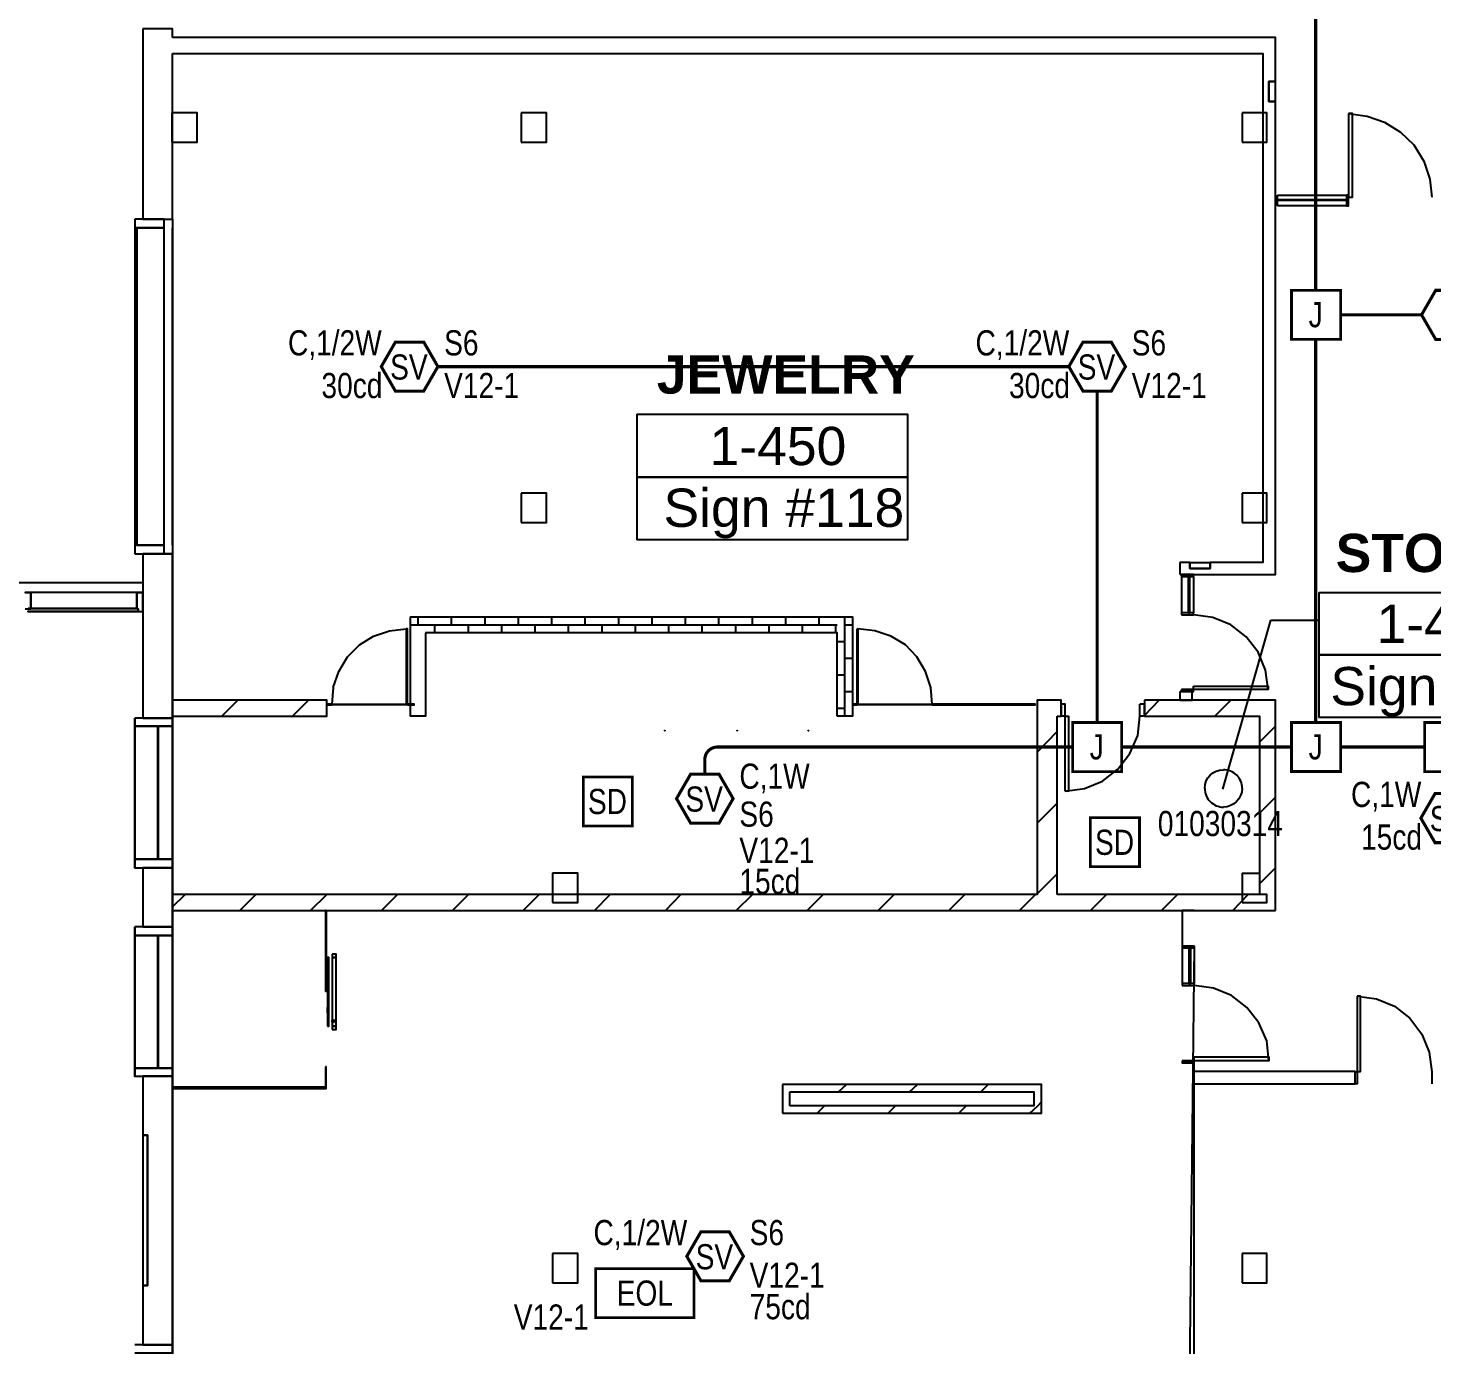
# Model space of a CAD drawing. Header units: inches. Extents: x 8199 to 15931, y 7617 to 15423.
# Drawn here: x 13328 to 13997, y 8268 to 8896 of the extents above; entities that cross this region are included whole.
import ezdxf
from ezdxf.enums import TextEntityAlignment as Align

# ---------------------------------------------------------------- set-up
doc = ezdxf.new("R2010")
doc.units = ezdxf.units.IN
doc.header["$LTSCALE"] = 0.25
doc.header["$MEASUREMENT"] = 0
for name, color, linetype in [('BACKGROUND', 8, 'Continuous'), ('CONDUIT', 6, 'Continuous'), ('EOL', 1, 'Continuous'), ('JUNCTION BOX', 1, 'Continuous'), ('SMOKE DETECTOR', 1, 'Continuous'), ('SPEAKER', 1, 'Continuous'), ('SPEAKER STROBE', 1, 'Continuous')]:
    doc.layers.add(name, color=color, linetype=linetype)
doc.layers.add('G-IMPT', color=8, linetype='Continuous', lineweight=9)
doc.styles.add('Arial', font='arial.ttf', dxfattribs={"width": 0.8})
doc.styles.add('PDF Arial', font='arial.ttf')
doc.styles.add('PDF Arial Bold', font='arialbd.ttf')

# ---------------------------------------------------------------- blocks, each defined once
blk = doc.blocks.new('GC-S7')
at = {"layer": 'SPEAKER', "const_width": 1.46}
blk.add_lwpolyline([(13.83, 0.21), (7.08, 11.9), (-6.42, 11.9), (-13.17, 0.21), (-6.42, -11.49), (7.08, -11.49)], close=True, dxfattribs=at)
at = {"layer": 'SPEAKER', "style": 'Arial', "width": 0.8}
blk.add_text('S', height=12, dxfattribs=at).set_placement((0, 0), align=Align.MIDDLE)
for tag, p in [('C', (-14.98, 11.52)), ('1/2W', (-14.65, -8.82))]:
    blk.add_attdef(tag, text='', height=12, dxfattribs=at).set_placement(p, align=Align.MIDDLE_RIGHT)
blk.add_attdef('Speaker_Circuit', text='', height=12, dxfattribs=at).set_placement((16.8, -8.82), align=Align.MIDDLE_LEFT)
blk = doc.blocks.new('SE_ART_Polishing Machine - Buffer_Cabinet_dwg_Group_7-13525563-FA-LEVEL 1 _1956_-AREA C')
at = {"layer": 'G-IMPT'}
for p, q in [((20.14, 17.47), (20.56, 17.58)), ((20.14, 17.47), (20.56, 17.58)), ((20.54, 17.57), (20.14, 17.47)), ((20.14, 17.47), (20.54, 17.57)), ((20.53, 17.55), (20.14, 17.45)), ((20.14, 17.45), (20.53, 17.55)), ((20.53, 17.52), (20.14, 17.42)), ((20.14, 17.42), (20.53, 17.52)), ((20.52, 17.47), (20.14, 17.37)), ((20.14, 17.37), (20.52, 17.47)), ((20.52, 17.42), (20.14, 17.32)), ((20.14, 17.32), (20.52, 17.42)), ((20.52, 17.5), (20.6, 17.52)), ((20.52, 17.47), (20.53, 17.52)), ((20.52, 17.5), (20.6, 17.52)), ((20.52, 17.42), (20.52, 17.47)), ((20.61, 17.47), (20.52, 17.45)), ((20.52, 17.45), (20.61, 17.47)), ((20.52, 17.42), (20.53, 17.37)), ((20.54, 17.57), (20.53, 17.55)), ((20.53, 17.52), (20.53, 17.55)), ((20.63, 17.42), (20.53, 17.4)), ((20.53, 17.4), (20.63, 17.42)), ((20.54, 17.57), (20.56, 17.58)), ((20.56, 17.58), (20.57, 17.57)), ((20.59, 17.55), (20.57, 17.57)), ((20.59, 17.55), (20.6, 17.52)), ((20.6, 17.52), (20.61, 17.47)), ((20.61, 17.47), (20.63, 17.42)), ((20.63, 17.42), (20.63, 17.37)), ((20.53, 17.37), (20.14, 17.27)), ((20.14, 17.27), (20.53, 17.37)), ((20.54, 17.31), (20.14, 17.21)), ((20.14, 17.21), (20.54, 17.31)), ((20.55, 17.26), (20.14, 17.16)), ((20.14, 17.16), (20.55, 17.26)), ((20.14, 17.11), (20.56, 17.22)), ((20.14, 17.11), (20.56, 17.22)), ((20.58, 17.19), (20.14, 17.07)), ((20.14, 17.07), (20.58, 17.19)), ((20.14, 17.04), (20.61, 17.16)), ((20.62, 17.16), (20.14, 17.04)), ((20.14, 17.05), (20.59, 17.16)), ((20.14, 17.04), (20.62, 17.16)), ((20.14, 17.04), (20.61, 17.16)), ((20.14, 17.05), (20.59, 17.16)), ((20.54, 17.31), (20.53, 17.37)), ((20.63, 17.37), (20.53, 17.34)), ((20.53, 17.34), (20.63, 17.37)), ((20.55, 17.26), (20.54, 17.31)), ((20.64, 17.31), (20.54, 17.29)), ((20.54, 17.29), (20.64, 17.31)), ((20.55, 17.26), (20.56, 17.22)), ((20.64, 17.26), (20.55, 17.24)), ((20.55, 17.24), (20.64, 17.26)), ((20.56, 17.22), (20.58, 17.19)), ((20.64, 17.22), (20.57, 17.2)), ((20.57, 17.2), (20.64, 17.22)), ((20.59, 17.16), (20.58, 17.19)), ((20.61, 17.16), (20.59, 17.16)), ((20.62, 17.16), (20.61, 17.16)), ((20.62, 17.16), (20.63, 17.19)), ((20.64, 17.31), (20.63, 17.37)), ((20.63, 17.19), (20.64, 17.22)), ((20.64, 17.26), (20.64, 17.31)), ((20.64, 17.22), (20.64, 17.26))]:
    blk.add_line(p, q, dxfattribs=at)
blk.add_ellipse((20.58, 17.37), major_axis=(-0.027, 0.21), ratio=0.24853, start_param=1.53888, end_param=7.822065, dxfattribs=at)
blk = doc.blocks.new('GC-S7VM')
at = {"layer": 'SPEAKER STROBE', "const_width": 1.46}
blk.add_lwpolyline([(13.83, 0.21), (7.08, 11.9), (-6.42, 11.9), (-13.17, 0.21), (-6.42, -11.49), (7.08, -11.49)], close=True, dxfattribs=at)
at = {"layer": 'SPEAKER STROBE', "style": 'Arial', "width": 0.8}
blk.add_text('SV', height=12, dxfattribs=at).set_placement((0, 0), align=Align.MIDDLE)
for tag, p in [('C', (-12.95, 11.52)), ('CANDELA', (-12.62, -8.82)), ('1/2W', (-12.62, -29.16))]:
    blk.add_attdef(tag, text='', height=12, dxfattribs=at).set_placement(p, align=Align.MIDDLE_RIGHT)
for tag, p in [('Speaker_Circuit', (16.8, 11.52)), ('Visual_Circuit', (16.8, -8.82))]:
    blk.add_attdef(tag, text='', height=12, dxfattribs=at).set_placement(p, align=Align.MIDDLE_LEFT)
blk = doc.blocks.new('SIGA-PD')
at = {"layer": 'SMOKE DETECTOR', "const_width": 1.3}
blk.add_lwpolyline([(-11.5, -11.68), (-11.5, 11.7), (11.89, 11.7), (11.89, -11.68)], close=True, dxfattribs=at)
at = {"layer": 'SMOKE DETECTOR', "style": 'Arial', "width": 0.8}
blk.add_text('SD', height=12, dxfattribs=at).set_placement((0, 0), align=Align.MIDDLE)
for tag, p in [('ADDRESS', (20.64, 8.96)), ('ZONE', (20.64, -8.58))]:
    blk.add_attdef(tag, text='', height=12, dxfattribs=at).set_placement(p, align=Align.MIDDLE_LEFT)
blk.add_attdef('SUBSCRIPT', text='', height=12, dxfattribs=at).set_placement((-16.56, -9.02), align=Align.MIDDLE_RIGHT)
blk = doc.blocks.new('JUNCTION BOX')
at = {"const_width": 1.3}
blk.add_lwpolyline([(-11.5, -11.68), (-11.5, 11.7), (11.89, 11.7), (11.89, -11.68)], close=True, dxfattribs=at)
at = {"style": 'Arial', "width": 0.8}
blk.add_text('J', height=12, dxfattribs=at).set_placement((0, 0), align=Align.MIDDLE)
blk.add_attdef('SUBSCRIPT', text='', height=12, dxfattribs=at).set_placement((-16.56, -9.02), align=Align.MIDDLE_RIGHT)
blk = doc.blocks.new('EOLR')
at = {"layer": 'EOL', "const_width": 1.25}
blk.add_lwpolyline([(-23.38, 11.69), (23.38, 11.69), (23.38, -11.69), (-23.38, -11.69)], close=True, dxfattribs=at)
at = {"layer": 'EOL', "style": 'Arial', "width": 0.8}
blk.add_text('EOL', height=12, dxfattribs=at).set_placement((0, 0), align=Align.MIDDLE)
for tag, p in [('CIRCUIT#', (28.56, 10.91)), ('EOL_VALUE', (28.88, -9.43))]:
    blk.add_attdef(tag, text='', height=12, dxfattribs=at).set_placement(p, align=Align.MIDDLE_LEFT)

msp = doc.modelspace()

# ---------------------------------------------------------------- linework, layer by layer
at = {"layer": 'BACKGROUND'}
for points in [[(13396.91, 8891.77), (13396.91, 8895.91), (13382.88, 8895.91)], [(13382.89, 8895.91), (13382.89, 8805.11)], [(13916.85, 8635.62), (13922.9, 8635.62), (13922.9, 8861.18), (13922.9, 8870.74), (13922.9, 8884.12), (13922.9, 8891.77), (13396.9, 8891.77)], [(13382.88, 8805.11), (13396.91, 8805.11), (13396.91, 8884.12)], [(13396.9, 8884.11), (13916.82, 8884.11), (13916.82, 8641.35), (13891.65, 8641.35)], [(13396.57, 8841.75), (13408.69, 8841.75), (13408.69, 8855.77), (13396.57, 8855.77)], [(13396.6, 8855.77), (13396.6, 8841.75)], [(13563.17, 8841.74), (13575.28, 8841.74), (13575.28, 8855.76), (13563.17, 8855.76)], [(13563.18, 8855.76), (13563.18, 8841.74)], [(13906.94, 8841.75), (13918.74, 8841.75), (13918.74, 8855.77), (13906.94, 8855.77)], [(13906.96, 8855.76), (13906.96, 8841.75)], [(13957.59, 8855.44), (13957.59, 8815.61)], [(13957.59, 8855.44), (13966.52, 8854.17)], [(13957.6, 8815.62), (13959.51, 8815.62), (13959.51, 8855.44), (13957.6, 8855.44)], [(13966.55, 8854.17), (13974.83, 8851.31)], [(13974.8, 8851.31), (13982.46, 8846.53)], [(13982.47, 8846.53), (13988.85, 8840.48)], [(13988.83, 8840.48), (13993.63, 8832.83)], [(13993.6, 8832.83), (13996.48, 8824.22)], [(13996.46, 8824.22), (13997.42, 8815.62)], [(13923.83, 8811.48), (13923.83, 8816.58)], [(13923.84, 8816.58), (13956.65, 8816.58), (13956.65, 8811.48), (13923.84, 8811.48)], [(13956.63, 8811.47), (13957.59, 8811.47), (13957.59, 8816.57), (13956.63, 8816.57)], [(13956.65, 8816.58), (13956.65, 8811.48)], [(13923.83, 8814.35), (13923.83, 8814.03)], [(13956.65, 8814.35), (13923.84, 8814.35), (13956.65, 8814.35), (13956.65, 8814.03), (13923.84, 8814.03)], [(13379.04, 8805.1), (13379.04, 8800.96), (13379.04, 8649.64), (13379.04, 8645.49)], [(13379.05, 8800.96), (13393.06, 8800.96), (13393.06, 8805.1), (13379.05, 8805.1)], [(13393.09, 8805.11), (13396.91, 8805.11)], [(13379.02, 8649.63), (13379.35, 8649.63), (13379.35, 8800.96), (13379.02, 8800.96)], [(13379.35, 8800.96), (13379.35, 8725.14), (13379.35, 8649.63)], [(13380.03, 8800.97), (13379.4, 8800.97)], [(13380.01, 8649.64), (13393.06, 8649.64), (13393.06, 8800.96), (13380.01, 8800.96)], [(13618.29, 8712.08), (13747.33, 8712.08), (13747.33, 8682.13), (13618.29, 8682.13), (13747.33, 8682.13), (13747.33, 8652.18), (13618.29, 8652.18)], [(13618.33, 8712.09), (13618.33, 8682.14), (13618.33, 8652.19)], [(13563.17, 8660.47), (13575.28, 8660.47), (13575.28, 8674.49), (13563.17, 8674.49)], [(13563.18, 8674.48), (13563.18, 8660.47)], [(13906.94, 8660.47), (13918.74, 8660.47), (13918.74, 8674.49), (13906.94, 8674.49)], [(13906.96, 8674.49), (13906.96, 8660.47)], [(13379.05, 8645.5), (13393.06, 8645.5), (13393.06, 8649.64), (13379.05, 8649.64)], [(13382.88, 8567.13), (13396.91, 8567.13), (13396.91, 8645.5), (13382.88, 8645.5)], [(13382.89, 8645.5), (13382.89, 8567.13)], [(13393.09, 8645.5), (13396.91, 8645.5)], [(13882.08, 8641.35), (13882.08, 8638.48), (13882.08, 8641.35), (13877.3, 8641.35)], [(13877.3, 8641.35), (13877.3, 8635.62)], [(13882.13, 8641.36), (13883.07, 8641.36)], [(13883.04, 8641.35), (13891.64, 8641.35), (13891.64, 8638.48), (13883.04, 8638.48), (13891.64, 8638.48), (13891.64, 8641.35)], [(13877.35, 8635.62), (13883.07, 8635.62)], [(13877.97, 8634.67), (13883.69, 8634.67), (13883.69, 8635.62), (13877.97, 8635.62)], [(13877.98, 8635.63), (13877.98, 8634.67), (13877.98, 8617.46), (13877.98, 8616.51)], [(13881.14, 8617.46), (13882.08, 8617.46), (13882.08, 8634.66), (13881.14, 8634.66)], [(13881.15, 8634.67), (13881.15, 8617.46)], [(13883.06, 8635.62), (13916.82, 8635.62)], [(13883.69, 8634.67), (13883.69, 8617.46)], [(12934.65, 8631.8), (13382.89, 8631.8)], [(13326.79, 8619.37), (13329.35, 8619.37), (13329.35, 8627.02), (13326.79, 8627.02), (13329.35, 8627.02), (13329.35, 8619.37)], [(13380.02, 8627.02), (13382.57, 8627.02), (13328.08, 8627.02)], [(13380.03, 8619.38), (13380.03, 8627.02), (13380.03, 8619.38), (13329.38, 8619.38), (13380.03, 8619.38), (13328.12, 8619.38)], [(13380.67, 8618.1), (13382.89, 8618.1), (13382.89, 8627.02), (13380, 8627.02)], [(13943.57, 8627.01), (13943.57, 8597.39), (13943.57, 8567.44)], [(13943.58, 8627.02), (14072.61, 8627.02), (14072.61, 8597.39), (13943.58, 8597.39), (14072.61, 8597.39), (14072.61, 8567.44), (13943.58, 8567.44)], [(13380.65, 8618.1), (13380.65, 8619.37), (13380.65, 8618.1), (13328.07, 8618.1), (13380.65, 8618.1), (13380.65, 8619.37), (13380.02, 8619.37)], [(13380.65, 8618.1), (13382.57, 8618.1)], [(13510.31, 8615.55), (13713.88, 8615.55)], [(13510.32, 8615.55), (13510.32, 8607.91), (13510.32, 8568.08)], [(13514.16, 8611.73), (13514.16, 8615.56)], [(13530.05, 8611.73), (13530.05, 8615.55)], [(13546, 8611.73), (13546, 8615.55)], [(13561.94, 8611.73), (13561.94, 8615.55)], [(13577.88, 8611.73), (13577.88, 8615.56)], [(13593.77, 8611.73), (13593.77, 8615.55)], [(13609.71, 8611.73), (13609.71, 8615.55)], [(13625.66, 8611.73), (13625.66, 8615.55)], [(13641.6, 8611.73), (13641.6, 8615.56)], [(13657.49, 8611.73), (13657.49, 8615.55)], [(13673.43, 8611.73), (13673.43, 8615.55)], [(13689.37, 8611.73), (13689.37, 8615.55)], [(13705.31, 8611.74), (13705.31, 8615.56)], [(13713.88, 8615.55), (13721.2, 8615.55), (13721.2, 8573.81), (13721.2, 8573.5), (13721.2, 8568.08), (13713.88, 8568.08)], [(13717.41, 8615.56), (13717.41, 8568.09)], [(13877.97, 8616.5), (13883.69, 8616.5), (13883.69, 8617.46), (13877.97, 8617.46)], [(13892.93, 8615.23), (13883.68, 8616.5)], [(13901.55, 8611.73), (13892.95, 8615.23)], [(13492.8, 8606.32), (13500.45, 8608.86)], [(13500.43, 8608.86), (13508.4, 8609.81), (13508.4, 8573.82)], [(13509.02, 8573.49), (13509.02, 8573.81), (13508.38, 8573.81), (13509.02, 8573.81), (13509.02, 8609.81), (13508.38, 8609.81)], [(13517.64, 8607.9), (13517.64, 8568.08), (13510.3, 8568.08)], [(13510.31, 8611.72), (13713.88, 8611.72)], [(13713.88, 8568.08), (13713.88, 8607.9), (13517.63, 8607.9)], [(13522.11, 8607.91), (13522.11, 8611.73)], [(13538.05, 8607.91), (13538.05, 8611.73)], [(13553.94, 8607.9), (13553.94, 8611.72)], [(13569.88, 8607.9), (13569.88, 8611.73)], [(13585.83, 8607.91), (13585.83, 8611.73)], [(13601.77, 8607.91), (13601.77, 8611.73)], [(13617.66, 8607.9), (13617.66, 8611.72)], [(13633.6, 8607.9), (13633.6, 8611.73)], [(13649.54, 8607.91), (13649.54, 8611.73)], [(13665.48, 8607.91), (13665.48, 8611.73)], [(13681.38, 8607.9), (13681.38, 8611.72)], [(13697.32, 8607.9), (13697.32, 8611.73)], [(13713.26, 8607.91), (13713.26, 8611.73)], [(13717.37, 8611.73), (13721.2, 8611.73)], [(13723.43, 8609.81), (13723.75, 8609.81), (13723.75, 8573.81)], [(13723.44, 8573.5), (13723.44, 8573.81), (13723.44, 8609.81)], [(13731.75, 8608.86), (13723.77, 8609.82)], [(13739.38, 8606.31), (13731.75, 8608.86)], [(13897.74, 8533.36), (13920.66, 8613.96)], [(13908.88, 8606), (13901.57, 8611.73)], [(13920.63, 8613.95), (13943.57, 8613.95)], [(13480.38, 8596.44), (13486.12, 8602.18)], [(13486.12, 8602.18), (13492.82, 8606.32)], [(13713.89, 8603.77), (13717.41, 8603.77)], [(13746.39, 8602.17), (13739.39, 8606.31)], [(13751.79, 8596.43), (13746.37, 8602.17)], [(13914.59, 8598.66), (13908.87, 8605.99)], [(13476.21, 8589.42), (13480.36, 8596.43)], [(13717.37, 8595.8), (13721.2, 8595.8)], [(13755.95, 8589.43), (13751.8, 8596.44)], [(13918.12, 8590.07), (13914.62, 8598.67)], [(13473.64, 8581.78), (13476.2, 8589.42)], [(13713.89, 8587.84), (13717.41, 8587.84)], [(13758.49, 8581.78), (13755.94, 8589.43)], [(13919.37, 8580.82), (13918.09, 8590.06)], [(13473.02, 8573.81), (13473.66, 8581.78)], [(13723.45, 8573.81), (13759.11, 8573.81), (13758.47, 8581.78)], [(13877.97, 8579.87), (13883.69, 8579.87), (13883.69, 8580.83), (13883.69, 8582.42)], [(13883.69, 8580.83), (13877.97, 8580.83)], [(13877.98, 8580.83), (13877.98, 8579.87)], [(13883.69, 8582.42), (13919.37, 8582.42), (13919.37, 8580.82), (13883.69, 8580.82)], [(13470.49, 8573.82), (13470.49, 8575.73), (13396.89, 8575.73)], [(13809.17, 8575.73), (13809.17, 8568.09), (13809.17, 8483.02), (13396.91, 8483.02)], [(13396.91, 8575.73), (13396.91, 8568.09)], [(13420.46, 8568.08), (13428.12, 8575.73)], [(13454.24, 8568.08), (13461.87, 8575.72)], [(13717.37, 8579.87), (13721.2, 8579.87)], [(13818.7, 8568.08), (13820.6, 8568.08), (13820.6, 8575.73), (13809.13, 8575.73)], [(13860.43, 8575.72), (13860.43, 8568.08), (13858.19, 8568.08)], [(13877.3, 8579.87), (13877.3, 8575.72), (13860.41, 8575.72)], [(13860.43, 8568.4), (13867.44, 8575.73)], [(13883.07, 8575.73), (13877.35, 8575.73), (13883.07, 8575.73), (13883.07, 8579.87), (13877.35, 8579.87)], [(13915.21, 8575.72), (13883.02, 8575.72)], [(13893.93, 8568.08), (13901.55, 8575.73)], [(13922.9, 8475.38), (13922.9, 8483.02), (13922.9, 8575.73), (13915.24, 8575.73)], [(13396.89, 8568.08), (13470.49, 8568.08), (13470.49, 8573.5), (13470.49, 8573.82), (13470.49, 8573.5)], [(13470.47, 8573.5), (13473.04, 8573.5), (13473.04, 8573.82), (13470.47, 8573.82)], [(13473.03, 8573.81), (13509.02, 8573.81), (13509.02, 8573.49), (13473.03, 8573.49)], [(13473.04, 8573.82), (13473.04, 8573.5)], [(13509.05, 8573.5), (13512.24, 8573.5), (13512.24, 8573.82), (13509.05, 8573.82)], [(13713.89, 8571.91), (13717.41, 8571.91)], [(13721.22, 8573.5), (13723.44, 8573.5), (13723.44, 8573.81), (13721.22, 8573.81)], [(13759.11, 8573.49), (13759.11, 8573.81), (13759.11, 8573.49), (13723.45, 8573.49)], [(13759.13, 8573.5), (13808.19, 8573.5), (13808.19, 8573.82), (13759.13, 8573.82)], [(13818.73, 8483.03), (13818.73, 8568.09)], [(13820.6, 8573.81), (13820.6, 8568.08)], [(13822.52, 8568.08), (13822.52, 8573.82), (13820.62, 8573.82)], [(13822.52, 8532.4), (13822.52, 8568.08), (13820.62, 8568.08)], [(13822.55, 8568.09), (13824.13, 8568.09), (13824.13, 8532.4), (13822.55, 8532.4)], [(13857.26, 8558.84), (13858.19, 8568.08), (13858.19, 8573.81)], [(13860.43, 8568.08), (13860.43, 8573.81), (13858.19, 8573.81)], [(13860.41, 8568.08), (13915.21, 8568.08), (13915.21, 8493.21)], [(13379.06, 8563.31), (13396.91, 8563.31), (13396.91, 8567.13), (13379.06, 8567.13)], [(13379.08, 8499.91), (13389.9, 8499.91), (13389.9, 8563.31), (13379.08, 8563.31)], [(13389.9, 8563.31), (13389.9, 8499.91)], [(13390.23, 8499.91), (13396.91, 8499.91), (13396.91, 8563.31), (13390.23, 8563.31)], [(13809.16, 8550.88), (13818.73, 8560.76)], [(13915.24, 8555.66), (13922.9, 8563.31)], [(13853.44, 8550.24), (13857.26, 8558.85)], [(13847.69, 8542.91), (13853.42, 8550.24)], [(13840.36, 8537.18), (13847.7, 8542.91)], [(13831.79, 8533.68), (13840.38, 8537.18)], [(13822.54, 8532.4), (13831.76, 8533.67)], [(13915.24, 8521.89), (13922.9, 8529.54)], [(13809.16, 8517.11), (13818.73, 8526.67)], [(13379.06, 8495.76), (13396.91, 8495.76), (13396.91, 8499.91), (13379.06, 8499.91)], [(13396.91, 8483.02), (13396.91, 8495.76), (13382.88, 8495.76)], [(13382.89, 8495.77), (13382.89, 8467.73)], [(13915.24, 8488.12), (13922.9, 8495.77)], [(13578.18, 8479.2), (13590.29, 8479.2), (13590.29, 8493.22), (13578.18, 8493.22)], [(13578.19, 8493.22), (13578.19, 8479.2)], [(13809.16, 8483.34), (13818.73, 8492.9)], [(13906.95, 8493.21), (13915.21, 8493.21), (13915.21, 8483.02), (13818.68, 8483.02)], [(13906.96, 8493.21), (13906.96, 8479.2)], [(13382.88, 8467.73), (13396.91, 8467.73), (13396.91, 8475.38), (13396.91, 8483.02), (13396.91, 8475.38)], [(13396.88, 8476.96), (13402.93, 8483.01)], [(13429.1, 8475.38), (13436.74, 8483.02)], [(13462.84, 8475.37), (13470.49, 8483.02)], [(13496.59, 8475.37), (13504.24, 8483.02)], [(13530.41, 8475.38), (13538.05, 8483.02)], [(13564.15, 8475.37), (13571.8, 8483.02)], [(13598.24, 8475.37), (13605.56, 8483.02)], [(13632.04, 8475.38), (13639.36, 8483.02)], [(13665.78, 8475.38), (13673.43, 8483.02)], [(13699.52, 8475.37), (13707.18, 8483.02)], [(13733.36, 8475.38), (13740.99, 8483.02)], [(13767.1, 8475.37), (13774.74, 8483.02)], [(13800.85, 8475.37), (13808.5, 8483.02)], [(13834.64, 8475.38), (13842.3, 8483.02)], [(13868.43, 8475.37), (13876.06, 8483.02)], [(13902.5, 8475.37), (13909.81, 8483.02)], [(13906.94, 8479.2), (13918.74, 8479.2), (13918.74, 8483.02), (13915.25, 8483.02)], [(13469.87, 8475.38), (13469.87, 8436.83)], [(13470.18, 8475.38), (13469.88, 8475.38), (13470.18, 8475.38), (13470.18, 8436.83), (13469.88, 8436.83)], [(13878.29, 8475.38), (13878.29, 8458.49), (13878.29, 8457.54), (13878.29, 8440.65), (13878.29, 8439.69)], [(13379.06, 8463.59), (13396.91, 8463.59), (13396.91, 8467.73), (13379.06, 8467.73)], [(13379.08, 8400.19), (13389.9, 8400.19), (13389.9, 8463.59), (13379.08, 8463.59)], [(13389.9, 8463.59), (13389.9, 8400.19)], [(13390.23, 8400.19), (13396.91, 8400.19), (13396.91, 8463.59), (13390.23, 8463.59)], [(13473.03, 8418.67), (13474.96, 8418.67), (13474.96, 8420.26), (13473.03, 8420.26), (13474.96, 8420.26), (13474.96, 8453.07), (13473.03, 8453.07), (13474.96, 8453.07), (13474.96, 8454.67), (13473.03, 8454.67)], [(13473.04, 8454.66), (13473.04, 8453.07), (13473.04, 8420.26), (13473.04, 8418.67)], [(13884, 8458.49), (13878.28, 8458.49), (13884, 8458.49), (13884, 8457.53), (13878.28, 8457.53)], [(13881.46, 8457.53), (13881.46, 8440.65)], [(13881.5, 8440.65), (13882.44, 8440.65), (13882.44, 8457.54), (13881.5, 8457.54)], [(13884, 8457.53), (13884, 8440.65)], [(13470.79, 8420.25), (13471.43, 8420.25), (13471.43, 8453.07), (13470.79, 8453.07)], [(13470.8, 8453.07), (13470.8, 8420.26)], [(13470.8, 8444.47), (13470.8, 8426.63)], [(13878.28, 8439.69), (13884, 8439.69), (13884, 8440.65), (13878.28, 8440.65)], [(13893.25, 8438.42), (13884, 8439.69)], [(13901.87, 8434.91), (13893.26, 8438.42)], [(13909.19, 8429.18), (13901.88, 8434.92)], [(13961.74, 8434.59), (13961.74, 8398.59), (13961.74, 8392.86), (13960.79, 8392.86)], [(13961.76, 8434.6), (13970.98, 8433.32)], [(13961.77, 8398.6), (13963.35, 8398.6), (13963.35, 8434.6), (13961.77, 8434.6)], [(13914.9, 8421.85), (13909.18, 8429.17)], [(13970.99, 8433.33), (13979.6, 8429.82)], [(13979.59, 8429.82), (13986.93, 8424.08)], [(13473.02, 8422.17), (13473.66, 8422.17), (13473.66, 8422.49), (13473.66, 8422.8), (13473.66, 8423.12)], [(13473.66, 8422.17), (13473.66, 8422.49), (13473.66, 8422.8), (13473.66, 8423.12), (13473.02, 8423.12)], [(13473.04, 8423.12), (13473.04, 8423.12)], [(13473.04, 8423.12), (13473.04, 8423.12)], [(13473.04, 8423.12), (13473.04, 8423.12)], [(13473.04, 8423.12), (13473.04, 8423.12)], [(13473.04, 8423.12), (13473.04, 8423.12)], [(13473.04, 8423.12), (13473.04, 8423.12)], [(13473.04, 8423.12), (13473.04, 8423.12)], [(13473.04, 8423.12), (13473.04, 8423.12)], [(13473.04, 8422.81), (13473.04, 8422.81)], [(13473.04, 8422.81), (13473.04, 8422.81)], [(13473.04, 8422.49), (13473.04, 8422.49)], [(13473.04, 8422.49), (13473.04, 8422.49)], [(13473.04, 8422.49), (13473.04, 8422.49)], [(13473.04, 8422.49), (13473.04, 8422.49)], [(13473.04, 8422.49), (13473.04, 8422.49)], [(13473.04, 8422.49), (13473.04, 8422.49)], [(13473.04, 8422.17), (13473.04, 8422.17)], [(13473.04, 8422.17), (13473.04, 8422.17)], [(13473.66, 8423.12), (13473.66, 8423.12)], [(13473.66, 8423.12), (13473.66, 8423.12)], [(13473.66, 8423.12), (13473.66, 8423.12)], [(13473.66, 8423.12), (13473.66, 8423.12)], [(13473.66, 8423.12), (13473.66, 8423.12)], [(13473.66, 8423.12), (13473.66, 8423.12)], [(13473.66, 8423.12), (13473.66, 8423.12)], [(13473.66, 8423.12), (13473.66, 8423.12)], [(13473.66, 8422.8), (13473.66, 8422.8)], [(13473.66, 8422.8), (13473.66, 8422.8)], [(13473.66, 8422.49), (13473.66, 8422.49)], [(13473.66, 8422.49), (13473.66, 8422.49)], [(13473.66, 8422.49), (13473.66, 8422.49)], [(13473.66, 8422.49), (13473.66, 8422.49)], [(13473.66, 8422.49), (13473.66, 8422.49)], [(13473.66, 8422.49), (13473.66, 8422.49)], [(13473.66, 8422.17), (13473.66, 8422.17)], [(13473.66, 8422.17), (13473.66, 8422.17)], [(13474.32, 8422.17), (13474.96, 8422.17), (13474.96, 8422.49), (13474.96, 8422.81), (13474.96, 8423.13)], [(13474.96, 8422.17), (13474.96, 8422.49), (13474.96, 8422.81), (13474.96, 8423.13), (13474.32, 8423.13)], [(13474.33, 8423.13), (13474.33, 8423.13)], [(13474.33, 8423.13), (13474.33, 8423.13)], [(13474.33, 8423.13), (13474.33, 8423.13)], [(13474.33, 8423.13), (13474.33, 8423.13)], [(13474.33, 8423.13), (13474.33, 8423.13)], [(13474.33, 8423.13), (13474.33, 8423.13)], [(13474.33, 8423.13), (13474.33, 8423.13)], [(13474.33, 8423.13), (13474.33, 8423.13)], [(13474.33, 8422.81), (13474.33, 8422.81)], [(13474.33, 8422.81), (13474.33, 8422.81)], [(13474.33, 8422.81), (13474.33, 8422.81)], [(13474.33, 8422.81), (13474.33, 8422.81)], [(13474.33, 8422.49), (13474.33, 8422.49)], [(13474.33, 8422.49), (13474.33, 8422.49)], [(13474.33, 8422.49), (13474.33, 8422.49)], [(13474.33, 8422.49), (13474.33, 8422.49)], [(13474.33, 8422.17), (13474.33, 8422.17)], [(13474.33, 8422.17), (13474.33, 8422.17)], [(13474.96, 8423.13), (13474.96, 8423.13)], [(13474.96, 8423.13), (13474.96, 8423.13)], [(13474.96, 8423.13), (13474.96, 8423.13)], [(13474.96, 8423.13), (13474.96, 8423.13)], [(13474.96, 8423.13), (13474.96, 8423.13)], [(13474.96, 8423.13), (13474.96, 8423.13)], [(13474.96, 8423.13), (13474.96, 8423.13)], [(13474.96, 8423.13), (13474.96, 8423.13)], [(13474.96, 8422.81), (13474.96, 8422.81)], [(13474.96, 8422.81), (13474.96, 8422.81)], [(13474.96, 8422.81), (13474.96, 8422.81)], [(13474.96, 8422.81), (13474.96, 8422.81)], [(13474.96, 8422.49), (13474.96, 8422.49)], [(13474.96, 8422.49), (13474.96, 8422.49)], [(13474.96, 8422.49), (13474.96, 8422.49)], [(13474.96, 8422.49), (13474.96, 8422.49)], [(13474.96, 8422.17), (13474.96, 8422.17)], [(13474.96, 8422.17), (13474.96, 8422.17)], [(13918.74, 8413.25), (13914.92, 8421.85)], [(13986.92, 8424.08), (13992.64, 8416.43)], [(13992.66, 8416.44), (13996.17, 8407.84)], [(13919.68, 8403.69), (13918.73, 8413.25)], [(13996.12, 8407.83), (13997.42, 8398.59), (13997.42, 8392.86)], [(13379.06, 8396.37), (13396.91, 8396.37), (13396.91, 8400.19), (13379.06, 8400.19)], [(13469.87, 8400.83), (13469.87, 8391.27), (13397.22, 8391.27)], [(13397.22, 8390.63), (13470.18, 8390.63), (13470.18, 8391.27), (13470.18, 8400.83), (13469.88, 8400.83)], [(13884, 8403.69), (13878.28, 8403.69)], [(13878.29, 8403.7), (13878.29, 8402.74)], [(13884, 8405.6), (13919.68, 8405.6), (13919.68, 8403.69), (13884, 8403.69)], [(13884, 8402.74), (13884, 8403.69), (13884, 8405.6)], [(13382.88, 8268.3), (13396.91, 8268.3), (13396.91, 8396.37), (13382.88, 8396.37)], [(13382.89, 8396.37), (13382.89, 8368.33), (13382.89, 8296.65), (13382.89, 8268.29)], [(13884.01, 8392.86), (13960.81, 8392.86), (13960.81, 8398.6), (13884.01, 8398.6)], [(13960.79, 8398.59), (13961.74, 8398.59)], [(13960.81, 8392.86), (13960.81, 8398.6)], [(13397.22, 8391.27), (13397.22, 8390.63)], [(13687.75, 8378.84), (13811.35, 8378.84), (13811.35, 8382.34), (13811.35, 8389.03), (13811.35, 8392.54), (13687.75, 8392.54)], [(13687.76, 8392.54), (13687.76, 8389.04), (13687.76, 8382.35), (13687.76, 8378.84)], [(13691.26, 8389.04), (13807.56, 8389.04), (13807.56, 8382.35), (13691.26, 8382.35)], [(13691.29, 8382.35), (13691.29, 8389.04)], [(13714.51, 8389.04), (13718.35, 8392.54)], [(13748.28, 8389.03), (13752.1, 8392.54)], [(13782.42, 8389.04), (13785.91, 8392.54)], [(13704.34, 8378.85), (13707.86, 8382.35)], [(13738.11, 8378.84), (13741.61, 8382.35)], [(13771.85, 8378.84), (13775.37, 8382.35)], [(13805.66, 8378.85), (13809.48, 8382.35)], [(13809.46, 8382.34), (13811.35, 8384.25)], [(13578.18, 8297.93), (13590.29, 8297.93), (13590.29, 8311.94), (13578.18, 8311.94)], [(13578.19, 8311.94), (13578.19, 8297.93)], [(13906.94, 8297.92), (13918.74, 8297.92), (13918.74, 8311.94), (13906.94, 8311.94)], [(13906.96, 8311.94), (13906.96, 8297.92)], [(13379.06, 8264.47), (13396.91, 8264.47), (13396.91, 8268.3), (13379.06, 8268.3)]]:
    msp.add_lwpolyline(points, dxfattribs=at)
for points in [[(13919.68, 8870.73), (13919.68, 8861.17)], [(13922.9, 8870.74), (13919.73, 8870.74)], [(13922.9, 8861.18), (13919.73, 8861.18)], [(13379.4, 8725.15), (13380.03, 8725.15), (13380.03, 8800.97), (13380.03, 8649.64), (13380.03, 8725.15)], [(13396.91, 8800.97), (13396.91, 8649.64)], [(13882.13, 8638.49), (13883.07, 8638.49)], [(13723.43, 8573.81), (13723.75, 8573.81)], [(13379.04, 8567.12), (13379.04, 8563.3), (13379.04, 8499.9), (13379.04, 8495.76)], [(13390.21, 8563.3), (13390.21, 8499.9)], [(13884, 8475.37), (13878.28, 8475.37)], [(13379.04, 8467.72), (13379.04, 8463.58), (13379.04, 8400.19), (13379.04, 8396.36)], [(13390.21, 8463.59), (13390.21, 8400.19)], [(13470.8, 8429.18), (13470.8, 8426.63)], [(13473.04, 8422.17), (13473.04, 8422.49), (13473.04, 8422.81), (13473.04, 8423.12), (13473.04, 8422.81), (13473.04, 8422.49)], [(13474.33, 8422.17), (13474.33, 8422.49), (13474.33, 8422.81), (13474.33, 8423.13), (13474.33, 8422.81), (13474.33, 8422.49)], [(13884, 8402.74), (13878.28, 8402.74)], [(13382.9, 8368.33), (13385.12, 8368.33), (13385.12, 8296.65), (13382.9, 8296.65), (13385.12, 8296.65), (13385.12, 8368.33)]]:
    msp.add_lwpolyline(points, close=True, dxfattribs=at)
at = {"layer": 'BACKGROUND', "ltscale": 0.834991}
msp.add_lwpolyline([(13396.91, 8805.11), (13396.91, 8197.25)], dxfattribs=at)
at = {"layer": 'BACKGROUND', "ltscale": 0.331681}
msp.add_lwpolyline([(13396.91, 8631.8), (13396.91, 8077.46)], dxfattribs=at)
at = {"layer": 'BACKGROUND', "ltscale": 2.134982}
msp.add_lwpolyline([(13396.92, 8475.38), (13922.9, 8475.38)], dxfattribs=at)
at = {"layer": 'BACKGROUND', "ltscale": 0.926667}
msp.add_lwpolyline([(13884, 8458.49), (13878.29, 7935.38)], dxfattribs=at)
at = {"layer": 'BACKGROUND', "ltscale": 2.346661}
msp.add_lwpolyline([(13884, 7935.37), (13884, 8402.74)], dxfattribs=at)
at = {"layer": 'BACKGROUND'}
for centre, start, end in [((13898.05, 8533.69), 359.91175, 90.01814), ((13898.01, 8533.66), 179.89875, 270.24117)]:
    msp.add_arc(centre, 8.91, start, end, dxfattribs=at)
for points in [[(13889.1, 8533.68), (13889.1, 8538.77), (13892.92, 8542.6), (13898.05, 8542.6)], [(13889.1, 8533.68), (13889.1, 8538.77), (13892.92, 8542.6), (13898.05, 8542.6)], [(13906.96, 8533.68), (13906.96, 8528.9), (13902.81, 8524.75), (13898.05, 8524.75)], [(13906.96, 8533.68), (13906.96, 8528.9), (13902.81, 8524.75), (13898.05, 8524.75)]]:
    msp.add_open_spline(points, degree=3, dxfattribs=at)
at = {"layer": 'CONDUIT', "lineweight": 0, "const_width": 1.5}
for points in [[(13941.99, 8771.17), (13941.99, 8922.18)], [(13992.48, 8759.47), (13953.88, 8759.47)], [(13941.99, 8565.1), (13941.99, 8747.79)], [(13523.5, 8734.8), (13824.31, 8734.8)], [(13837.81, 8723.11), (13837.81, 8565.09)], [(13849.5, 8553.4), (13930.49, 8553.4)], [(13953.88, 8553.4), (13993.96, 8553.4)]]:
    msp.add_lwpolyline(points, dxfattribs=at)
msp.add_lwpolyline([(13650.76, 8540.48), (13650.76, 8547.4, -0.414214), (13656.76, 8553.4), (13826.12, 8553.4)], format="xyb", dxfattribs=at)

# ---------------------------------------------------------------- block references
at = {"layer": 'BACKGROUND'}
for p, xscale, yscale, zscale, rotation in [((13645.02, 8576.99), -0.7700000000000004, 0.7700000000000004, 0.7700000000000001, 89.99999999999855), ((13652.83, 8576.99), 0.7699999999999997, 0.7699999999999997, 0.7699999999999997, 269.9999999999989), ((13686.82, 8576.99), 0.7699999999999997, 0.7699999999999997, 0.7699999999999997, 269.9999999999999)]:
    msp.add_blockref('SE_ART_Polishing Machine - Buffer_Cabinet_dwg_Group_7-13525563-FA-LEVEL 1 _1956_-AREA C', p, dxfattribs=dict(at, xscale=xscale, yscale=yscale, zscale=zscale, rotation=rotation))
at = {"layer": 'EOL'}
ref = msp.add_blockref('EOLR', (13622.16, 8293.01), dxfattribs=at)
ref.add_attrib('EOL_VALUE', 'V12-1', dxfattribs={"height": 12, "style": 'Arial', "width": 0.8}).set_placement((13559.66, 8281.59), align=Align.MIDDLE_LEFT)
at = {"layer": 'JUNCTION BOX'}
for p in [(13941.99, 8759.47), (13837.62, 8553.39), (13941.99, 8553.4), (14005.46, 8553.39)]:
    msp.add_blockref('JUNCTION BOX', p, dxfattribs=at)
at = {"layer": 'SMOKE DETECTOR'}
msp.add_blockref('SIGA-PD', (13604.32, 8527.44), dxfattribs=at)
msp.add_blockref('SIGA-PD', (13846.11, 8507.97), dxfattribs=at).add_auto_attribs({'ADDRESS': '01030314'})
at = {"layer": 'SPEAKER'}
ref = msp.add_blockref('GC-S7', (14005.65, 8759.27), dxfattribs=at)
ref.add_attrib('C', 'C,1W', dxfattribs={"height": 12, "style": 'Arial', "width": 0.8}).set_placement((14055.98, 8770.78), align=Align.MIDDLE_RIGHT)
ref.add_attrib('Speaker_Circuit', 'S6', dxfattribs={"height": 12, "style": 'Arial', "width": 0.8}).set_placement((14022.45, 8750.44), align=Align.MIDDLE_LEFT)
at = {"layer": 'SPEAKER STROBE'}
for p, values in [((13509.67, 8734.6), {'C': 'C,1/2W', 'Speaker_Circuit': 'S6', 'Visual_Circuit': 'V12-1', 'CANDELA': '30cd'}), ((13837.49, 8734.6), {'C': 'C,1/2W', 'Speaker_Circuit': 'S6', 'Visual_Circuit': 'V12-1', 'CANDELA': '30cd'}), ((14005.33, 8519.28), {'C': 'C,1W', 'Speaker_Circuit': 'S6', 'Visual_Circuit': 'V12-1', 'CANDELA': '15cd'})]:
    msp.add_blockref('GC-S7VM', p, dxfattribs=at).add_auto_attribs(values)
ref = msp.add_blockref('GC-S7VM', (13650.44, 8528.58), dxfattribs=at)
ref.add_attrib('C', 'C,1W', dxfattribs={"height": 12, "style": 'Arial', "width": 0.8}).set_placement((13700.76, 8539.49), align=Align.MIDDLE_RIGHT)
ref.add_attrib('Speaker_Circuit', 'S6', dxfattribs={"height": 12, "style": 'Arial', "width": 0.8}).set_placement((13667.24, 8521.4), align=Align.MIDDLE_LEFT)
ref.add_attrib('Visual_Circuit', 'V12-1', dxfattribs={"height": 12, "style": 'Arial', "width": 0.8}).set_placement((13667.24, 8504.13), align=Align.MIDDLE_LEFT)
ref.add_attrib('CANDELA', '15cd', dxfattribs={"height": 12, "style": 'Arial', "width": 0.8}).set_placement((13696.32, 8489.32), align=Align.MIDDLE_RIGHT)
ref = msp.add_blockref('GC-S7VM', (13655.34, 8310.34), dxfattribs=at)
ref.add_attrib('C', 'C,1/2W', dxfattribs={"height": 12, "style": 'Arial', "width": 0.8}).set_placement((13642.39, 8321.86), align=Align.MIDDLE_RIGHT)
ref.add_attrib('Speaker_Circuit', 'S6', dxfattribs={"height": 12, "style": 'Arial', "width": 0.8}).set_placement((13672.14, 8321.86), align=Align.MIDDLE_LEFT)
ref.add_attrib('Visual_Circuit', 'V12-1', dxfattribs={"height": 12, "style": 'Arial', "width": 0.8}).set_placement((13672.14, 8301.52), align=Align.MIDDLE_LEFT)
ref.add_attrib('CANDELA', '75cd', dxfattribs={"height": 12, "style": 'Arial', "width": 0.8}).set_placement((13701.22, 8286.53), align=Align.MIDDLE_RIGHT)

# ---------------------------------------------------------------- texts
at = {"layer": 'BACKGROUND', "attachment_point": 7}
for s, insert, char_height, style in [('JEWELRY', (13627.87, 8721.65), 18.216, 'PDF Arial Bold'), ('1-450', (13653.04, 8687.56), 18.245, 'PDF Arial'), ('Sign #118', (13631.06, 8652.88), 18.245, 'PDF Arial'), ('STORAGE', (13951.55, 8636.57), 18.216, 'PDF Arial Bold'), ('1-450A', (13970.99, 8602.81), 18.245, 'PDF Arial'), ('Sign #118A', (13949, 8567.81), 18.245, 'PDF Arial')]:
    msp.add_mtext(s, dxfattribs=dict(at, insert=insert, char_height=char_height, style=style))

doc.saveas('drawing.dxf')
